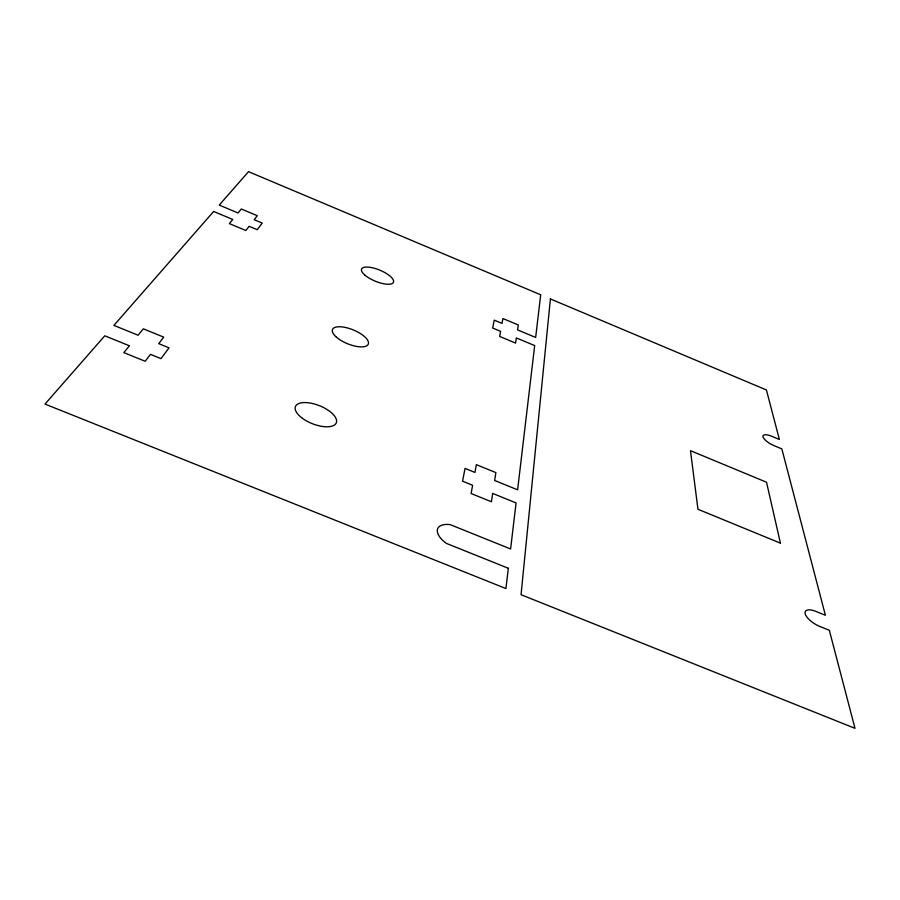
<?xml version="1.0" encoding="UTF-8"?>
<svg xmlns="http://www.w3.org/2000/svg" width="900" height="900" viewBox="0 0 900 900"><rect width="100%" height="100%" fill="white"/><g stroke="black" fill="none" stroke-linecap="round" stroke-linejoin="round"><path stroke-width="1.35" d="M550.395 298.935L521.055 594.709L855 728.336L829.339 630.315L819.765 626.423A14.58 5.839 31.4 0 1 810.18 620.528L807.773 618.143A14.58 5.839 31.4 0 1 805.984 610.684L807.626 609.975A14.58 5.839 31.4 0 1 815.985 611.438L825.401 615.274L781.841 448.897L774.101 445.669A11.329 3.724 28.3 0 1 766.631 441.259L764.82 439.605A11.329 3.724 28.3 0 1 763.852 435.004L765.248 434.734A11.329 3.724 28.3 0 1 772.043 436.41L779.377 439.47L766.418 389.97L550.395 298.935M508.331 568.271L505.935 588.544L45 404.089L104.794 335.801L129.42 345.803L123.851 352.62L145.159 361.26L150.469 354.364L160.976 358.627L169.031 347.839L158.726 343.642L163.732 337.14L143.325 328.815L138.071 335.228L113.906 325.384L213.649 211.477L232.763 219.465L229.365 223.616L245.869 230.501L249.109 226.294L257.276 229.703L262.226 223.076L254.183 219.713L257.276 215.685L241.312 209.002L238.072 212.974L219.24 205.088L248.513 171.664L540.697 294.795L535.646 337.455L517.556 329.895L518.31 324.979L502.909 318.532L502.02 323.392L494.246 320.141L492.683 328.039L500.58 331.346L499.657 336.431L515.554 343.069L516.341 337.928L534.679 345.589L517.613 489.825L494.662 480.476L495.866 472.613L476.359 464.659L474.941 472.444L465.053 468.416L462.544 481.174L472.613 485.269L471.105 493.515L491.434 501.761L492.694 493.425L516.06 502.92L510.615 548.989L450.135 524.61A22.196 10.598 25.3 0 0 437.4 529.594A22.196 10.598 25.3 0 0 446.355 543.386L508.331 568.271M780.435 543.161L697.95 509.254L690.48 450.675L766.53 482.231L780.435 543.161M364.635 274.894A17.269 5.974 22.5 0 0 392.344 283.466A17.269 5.974 22.5 0 0 375.548 268.605A17.269 5.974 22.5 0 0 364.635 274.894M335.723 336.555A19.35 7.492 22.2 0 0 366.964 345.668A19.35 7.492 22.2 0 0 348.48 328.23A19.35 7.492 22.2 0 0 335.723 336.555M302.501 418.365A21.994 9.675 21.7 0 0 336.285 422.854A21.994 9.675 21.7 0 0 308.812 402.84A21.994 9.675 21.7 0 0 302.501 418.365"/></g></svg>
